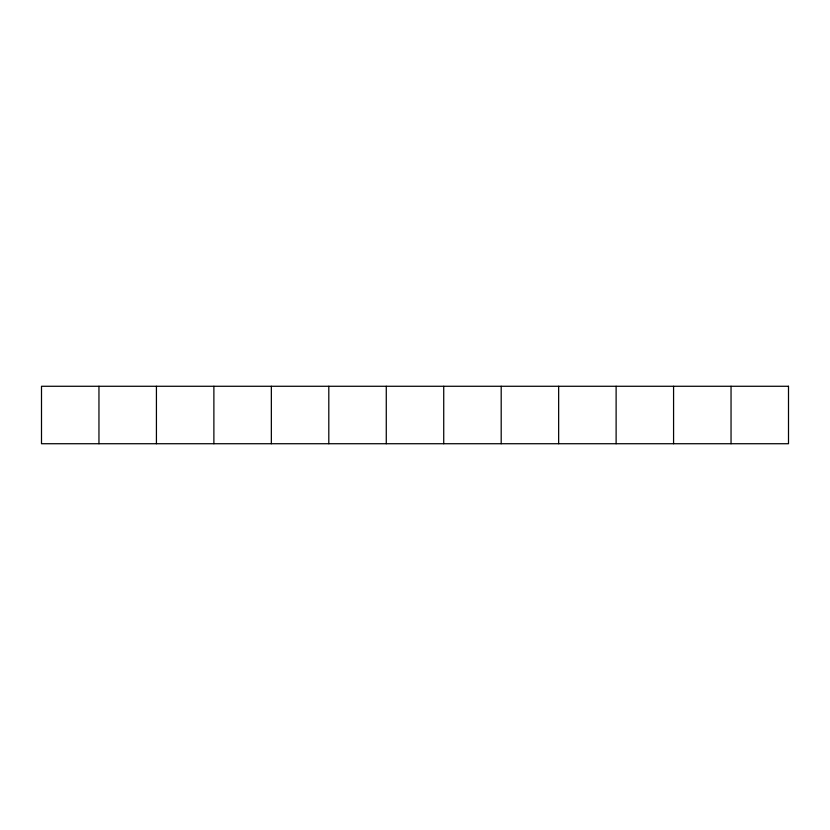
<?xml version="1.0" encoding="UTF-8"?>
<svg xmlns="http://www.w3.org/2000/svg" width="830" height="830" viewBox="0 0 830 830"><rect width="100%" height="100%" fill="white"/><g stroke="black" fill="none" stroke-linecap="round" stroke-linejoin="round"><path stroke-width="1.25" d="M731.043 386.272L731.043 443.728M673.576 386.272L673.576 443.728M616.119 386.272L616.119 443.728M558.652 386.272L558.652 443.728M501.196 386.272L501.196 443.728M443.728 386.272L443.728 443.728M386.272 386.272L386.272 443.728M328.805 386.272L328.805 443.728M271.348 386.272L271.348 443.728M213.881 386.272L213.881 443.728M156.424 386.272L156.424 443.728M98.957 386.272L98.957 443.728M788.5 386.272L41.5 386.272L41.5 443.728L788.5 443.728L788.5 386.272"/></g></svg>
